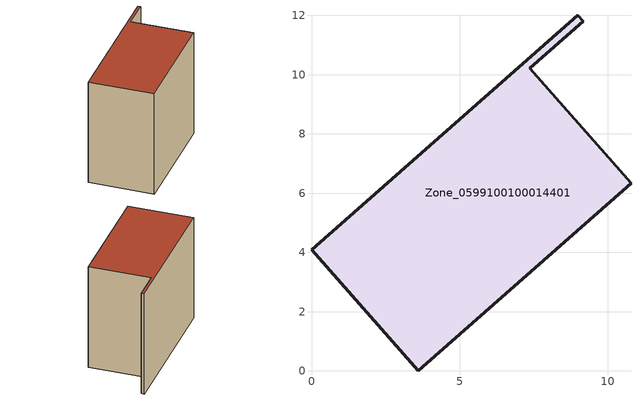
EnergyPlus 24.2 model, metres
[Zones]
Zone_0599100100014401
 floor ground (C_G): 0,4.08 9,12.01 9.17,11.81 7.37,10.22 10.79,6.34 3.6,0 z3.94
 wall outside (C_F): 7.37,10.22 9.17,11.81 9,12.01 0,4.08 3.6,0 10.79,6.34 7.37,10.22 z3.94:13.07
 roof outside (C_R): 3.6,0 10.79,6.34 7.37,10.22 9.17,11.81 9,12.01 0,4.08 z13.07
[BUILDING]
Pand.0599100100014401: North Axis=0; Terrain=City; Loads Convergence Tolerance Value=0.04; Temperature Convergence Tolerance Value=0.4; Solar Distribution=FullExterior; Maximum Number of Warmup Days=25; Minimum Number of Warmup Days=1
[Site:Location]
Rotterdam.The.Hague.AP_ZH_NLD Design_Conditions: Latitude=51.96; Longitude=4.45; Time Zone=1; Elevation=-4.5
[SITE:GROUNDTEMPERATURE:BUILDINGSURFACE]
18, 18, 18, 18, 18, 18, 18, 18, 18, 18, 18, 18
[MATERIAL] Thermal Absorptance=0.9; Solar Absorptance=0.7; Visible Absorptance=0.7
Name | Roughness | Thickness | Conductivity | Density | Specific Heat
G.TI.2015-2018 | MediumSmooth | 0.15 | 0.0428571 | 540 | 1210
F.TI.2015-2018 | Rough | 0.3 | 0.0666667 | 1920 | 840
R.TI.2015-2018 | MediumRough | 0.2 | 0.0333333 | 1500 | 1000
[CONSTRUCTION]
C_G: G.TI.2015-2018
C_F: F.TI.2015-2018
C_R: R.TI.2015-2018
[ZONE]
Zone_0599100100014401: Type=1; Multiplier=1; Ceiling Height=Autocalculate; Volume=Autocalculate; Floor Area=autocalculate; Part of Total Floor Area=Yes
[ZONEINFILTRATION:DESIGNFLOWRATE]
Infil_Zone_0599100100014401: Zone or ZoneList or Space or SpaceList=Zone_0599100100014401; Schedule=AlwaysOn; Design Flow Rate Calculation Method=Flow/Area; Flow Rate per Floor Area=0.0015; Constant Term Coefficient=1; Temperature Term Coefficient=0; Velocity Term Coefficient=0; Velocity Squared Term Coefficient=0
[HVACTEMPLATE:ZONE:IDEALLOADSAIRSYSTEM]
Zone_0599100100014401: Maximum Heating Supply Air Temperature=50; Minimum Cooling Supply Air Temperature=13; Maximum Heating Supply Air Humidity Ratio=0.0156; Minimum Cooling Supply Air Humidity Ratio=0.0077; Heating Limit=NoLimit; Cooling Limit=NoLimit; Dehumidification Control Type=ConstantSensibleHeatRatio; Cooling Sensible Heat Ratio=0.7; Dehumidification Setpoint=60; Humidification Control Type=None; Humidification Setpoint=30; Outdoor Air Method=None; Outdoor Air Flow Rate per Person=0.00944; Outdoor Air Flow Rate per Zone Floor Area=0; Outdoor Air Flow Rate per Zone=0; Demand Controlled Ventilation Type=None; Outdoor Air Economizer Type=NoEconomizer; Heat Recovery Type=None; Sensible Heat Recovery Effectiveness=0.7; Latent Heat Recovery Effectiveness=0.65
[ZONECONTROL:THERMOSTAT]
ThermostatControl_Zone_0599100100014401: Zone or ZoneList=Zone_0599100100014401; Control Type Schedule=DualSetpointControlType; Control 1=Thermostat_Zone_0599100100014401; Temperature Difference Between Cutout And Setpoint=0
[THERMOSTATSETPOINT:DUALSETPOINT]
Thermostat_Zone_0599100100014401: Heating Setpoint Temperature Schedule=HeatingSetpoint_Zone_0599100100014401; Cooling Setpoint Temperature Schedule=CoolingSetpoint_Zone_0599100100014401
[SCHEDULE:COMPACT]
HeatingSetpoint_Zone_0599100100014401: Through: 12/31, For: AllDays, Until: 24:00, 21
CoolingSetpoint_Zone_0599100100014401: Through: 12/31, For: AllDays, Until: 24:00, 24
DualSetpointControlType: Through: 12/31, For: AllDays, Until: 24:00, 4
AlwaysOn: Through: 12/31, For: AllDays, Until: 24:00, 1
